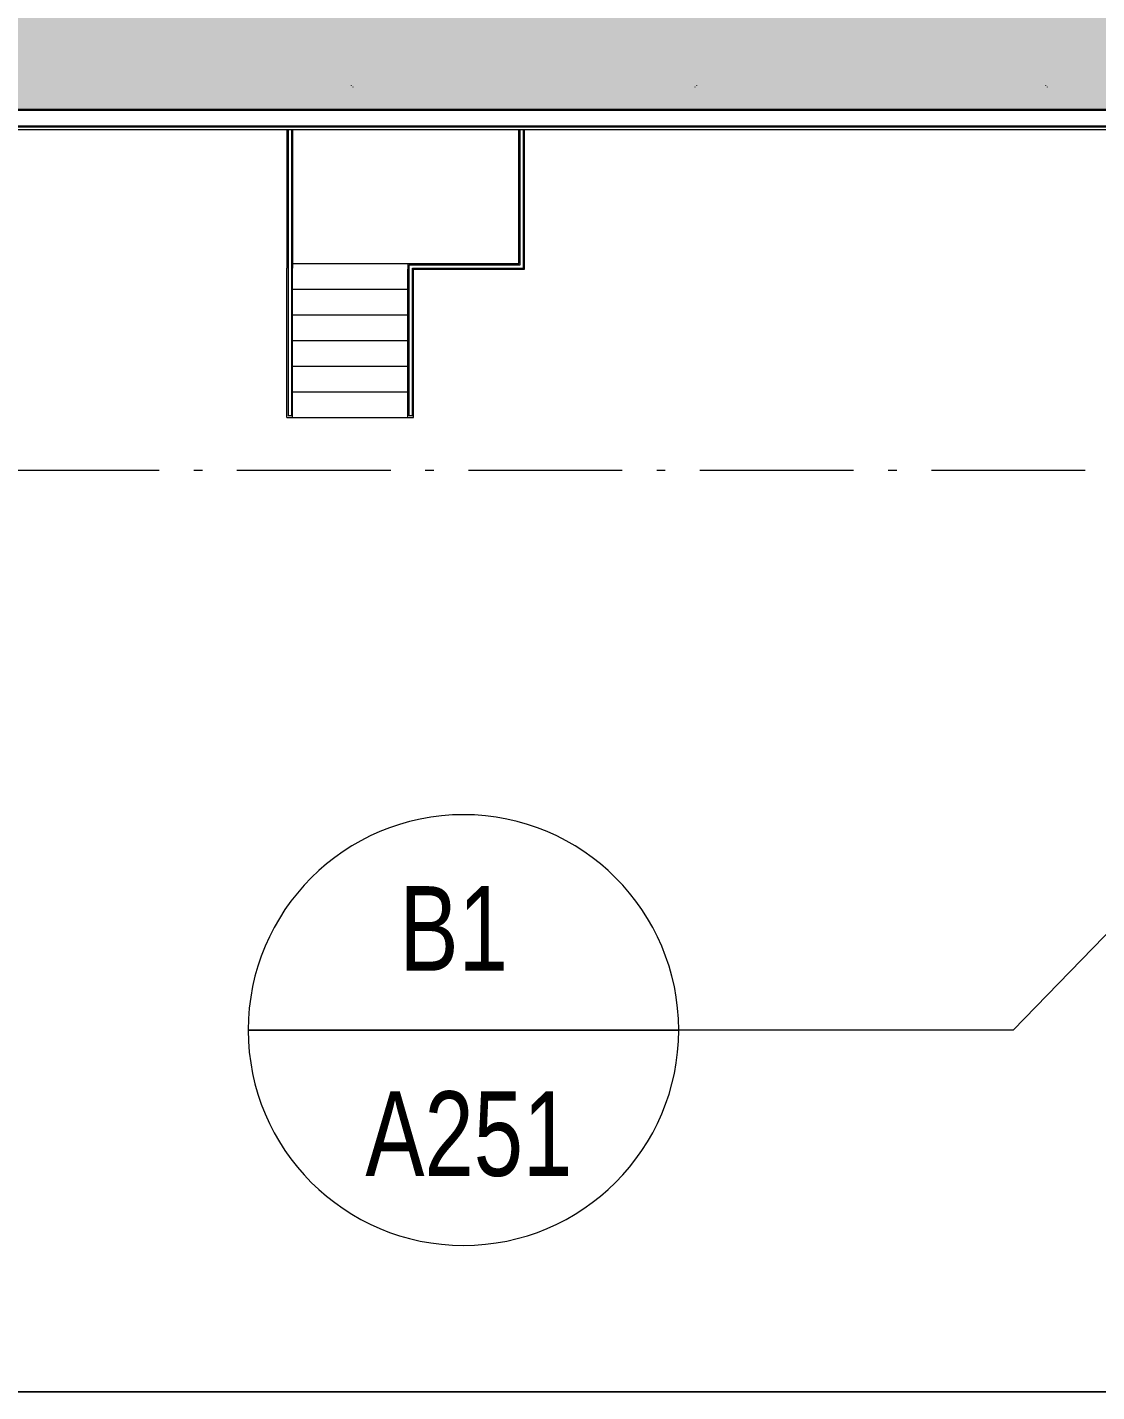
# Model space of a CAD drawing. Header units: metres. Extents: x -55 to 263, y -124 to 62.
# Drawn here: x 71.4 to 83.92, y -75.96 to -59.99 of the extents above; entities that cross this region are included whole.
import ezdxf

# ---------------------------------------------------------------- set-up
doc = ezdxf.new("R2010")
doc.units = ezdxf.units.M
doc.linetypes.add('01_Grid', pattern=[2.61, 1.8, -0.405, 0, -0.405])
for name, color, linetype, lineweight in [('0-1', 7, 'Continuous', 5), ('03EJES-1', 1, '01_Grid', 5), ('13CIVERT-1', 53, 'Continuous', 5), ('14HATCH-1', 10, 'Continuous', 5), ('29NOTAS', 2, 'Continuous', 5), ('29NOTAS-2', 2, 'Continuous', 18), ('46BANQ-1', 53, 'Continuous', 5), ('53BAPS-1', 53, 'Continuous', 5), ('54ESTRUCTURA-2', 9, 'Continuous', 30), ('54ESTRUCTURA-7', 213, 'Continuous', 9), ('54ESTRUCTURA-8', 255, 'Continuous', 9), ('55BARANDAL-1', 53, 'Continuous', 5), ('70LINEA-1', 254, 'Continuous', 5)]:
    doc.layers.add(name, color=color, linetype=linetype, lineweight=lineweight)
doc.styles.add('Arial_2', font='arial.ttf', dxfattribs={"width": 0.75, "height": 0.99})

# ---------------------------------------------------------------- blocks, each defined once
blk = doc.blocks.new('Railing - Railing-7148243-A1 _ A250')
at = {"layer": '55BARANDAL-1'}
for p, q in [((77.173, -62.774), (77.173, -61.196)), ((77.211, -62.812), (77.211, -61.196)), ((75.873, -62.774), (77.173, -62.774)), ((75.873, -64.541), (75.873, -62.774)), ((75.911, -62.812), (77.211, -62.812)), ((75.911, -64.541), (75.911, -62.812)), ((75.911, -64.541), (75.873, -64.541))]:
    blk.add_line(p, q, dxfattribs=at)
blk = doc.blocks.new('Railing - Railing-7148876-A1 _ A250')
at = {"layer": '55BARANDAL-1'}
for p, q in [((74.457, -61.196), (74.457, -62.76)), ((74.495, -61.196), (74.495, -62.76)), ((74.457, -62.76), (74.457, -64.541)), ((74.495, -62.76), (74.495, -64.541)), ((74.495, -64.541), (74.457, -64.541))]:
    blk.add_line(p, q, dxfattribs=at)
blk = doc.blocks.new('22011_AR_rvt-1-A1 _ A250')
at = {"layer": '14HATCH-1'}
h = blk.add_hatch(color=256, dxfattribs=at)
h.paths.add_polyline_path([(194.783, -60.769), (194.791, -60.777), (194.797, -60.812), (194.92, -60.812), (194.926, -60.76), (194.92, -60.725), (194.797, -60.725), (194.791, -60.76)])
h.paths.add_polyline_path([(194.783, -45.715), (194.791, -45.724), (194.797, -45.759), (194.92, -45.759), (194.925, -45.7), (194.92, -45.672), (194.797, -45.672), (194.791, -45.706)])
h.paths.add_polyline_path([(194.783, -38.1), (194.791, -38.109), (194.797, -38.144), (194.92, -38.144), (194.926, -38.091), (194.92, -38.056), (194.797, -38.056), (194.791, -38.091)])
h.paths.add_polyline_path([(194.783, -30.475), (194.791, -30.484), (194.797, -30.519), (194.92, -30.519), (194.926, -30.466), (194.92, -30.432), (194.797, -30.432), (194.791, -30.466), (194.784, -30.474)])
h.paths.add_polyline_path([(194.783, -22.86), (194.792, -22.874), (194.797, -22.904), (194.92, -22.904), (194.924, -22.86), (194.791, -22.86)])
h.paths.add_polyline_path([(-11.898, -22.86), (-12.05, -22.86), (-12.041, -22.869), (-12.036, -22.904), (-11.912, -22.901), (-11.902, -22.864)])
h.paths.add_polyline_path([(-12.05, -60.96), (192.852, -60.96), (192.852, -60.903), (192.884, -60.903), (192.884, -60.96), (193.506, -60.96), (193.506, -60.903), (193.538, -60.903), (193.538, -60.96), (194.93, -60.96), (194.926, -60.82), (194.783, -60.82), (194.783, -60.717), (194.93, -60.717), (194.926, -45.767), (194.783, -45.767), (194.783, -45.664), (194.93, -45.664), (194.926, -38.152), (194.783, -38.152), (194.783, -38.048), (194.93, -38.048), (194.926, -30.527), (194.783, -30.527), (194.783, -30.424), (194.93, -30.424), (194.926, -22.912), (194.783, -22.912), (194.783, -22.86), (-11.898, -22.865), (-11.898, -22.912), (-12.05, -22.912), (-12.05, -60.847)])
h.paths.add_polyline_path([(-12.05, -60.769), (-12.041, -60.777), (-12.036, -60.812), (-11.912, -60.812), (-11.907, -60.777), (-11.898, -60.769), (-11.907, -60.76), (-11.912, -60.725), (-12.036, -60.725), (-12.041, -60.76)])
h.paths.add_polyline_path([(-11.931, -60.82), (-12.05, -60.82), (-12.05, -60.717), (-11.898, -60.717), (-11.898, -60.82), (-11.914, -60.82)])
h.paths.add_polyline_path([(176.78, -53.447), (176.248, -53.441), (176.23, -53.441), (176.23, -25.82), (176.61, -25.826), (177.144, -25.824), (177.33, -25.824), (177.33, -53.441), (176.892, -53.447), (176.804, -53.447)])
h.paths.add_polyline_path([(164.588, -53.447), (164.061, -53.441), (164.038, -53.441), (164.038, -25.82), (164.413, -25.826), (164.952, -25.824), (165.138, -25.824), (165.138, -53.441), (164.7, -53.447), (164.612, -53.447)])
h.paths.add_polyline_path([(152.396, -53.447), (151.869, -53.441), (151.846, -53.441), (151.846, -25.82), (152.221, -25.826), (152.76, -25.824), (152.946, -25.824), (152.946, -53.441), (152.508, -53.447), (152.42, -53.447)])
h.paths.add_polyline_path([(140.204, -53.447), (139.672, -53.441), (139.654, -53.441), (139.654, -25.82), (140.029, -25.826), (140.568, -25.824), (140.754, -25.825), (140.754, -53.441), (140.316, -53.447), (140.228, -53.447)])
h.paths.add_polyline_path([(128.012, -53.447), (127.485, -53.441), (127.462, -53.441), (127.462, -25.82), (127.837, -25.826), (128.376, -25.824), (128.562, -25.825), (128.562, -53.441), (128.124, -53.447), (128.036, -53.447)])
h.paths.add_polyline_path([(115.82, -53.447), (115.288, -53.441), (115.27, -53.441), (115.27, -25.82), (115.645, -25.826), (116.184, -25.824), (116.37, -25.825), (116.37, -53.441), (115.932, -53.447), (115.844, -53.447)])
h.paths.add_polyline_path([(103.628, -53.447), (103.101, -53.441), (103.078, -53.441), (103.078, -25.82), (103.453, -25.826), (103.992, -25.824), (104.178, -25.82), (104.178, -53.441), (103.74, -53.447), (103.652, -53.447)])
h.paths.add_polyline_path([(91.436, -53.447), (90.904, -53.441), (90.886, -53.441), (90.886, -25.82), (91.261, -25.826), (91.8, -25.824), (91.986, -25.825), (91.986, -53.441), (91.548, -53.447), (91.46, -53.447)])
h.paths.add_polyline_path([(79.244, -53.447), (78.712, -53.441), (78.694, -53.441), (78.694, -25.82), (79.069, -25.826), (79.608, -25.824), (79.794, -25.82), (79.794, -53.441), (79.356, -53.447), (79.268, -53.447)])
h.paths.add_polyline_path([(67.052, -53.447), (66.525, -53.441), (66.502, -53.441), (66.502, -25.82), (66.877, -25.826), (67.416, -25.824), (67.602, -25.82), (67.602, -53.441), (67.164, -53.447), (67.076, -53.447)])
h.paths.add_polyline_path([(54.86, -53.447), (54.333, -53.441), (54.31, -53.441), (54.31, -25.82), (54.736, -25.826), (55.224, -25.824), (55.41, -25.826), (55.41, -53.441), (54.972, -53.447), (54.884, -53.447)])
h.paths.add_polyline_path([(42.668, -53.447), (42.141, -53.441), (42.118, -53.441), (42.118, -25.82), (42.528, -25.826), (43.032, -25.824), (43.218, -25.826), (43.218, -53.441), (42.78, -53.447), (42.692, -53.447)])
h.paths.add_polyline_path([(30.476, -53.447), (29.949, -53.441), (29.926, -53.441), (29.926, -25.82), (30.301, -25.826), (30.84, -25.824), (31.026, -25.826), (31.026, -53.441), (30.588, -53.447), (30.5, -53.447)])
h.paths.add_polyline_path([(18.284, -53.447), (17.757, -53.441), (17.734, -53.441), (17.734, -25.82), (18.111, -25.826), (18.648, -25.824), (18.834, -25.826), (18.834, -53.441), (18.396, -53.447), (18.308, -53.447)])
h.paths.add_polyline_path([(6.092, -53.447), (5.565, -53.441), (5.542, -53.441), (5.542, -25.82), (5.917, -25.826), (6.456, -25.824), (6.642, -25.826), (6.642, -53.441), (6.204, -53.447), (6.116, -53.447)])
h.paths.add_polyline_path([(-6.1, -53.447), (-6.632, -53.441), (-6.65, -53.441), (-6.65, -25.82), (-6.275, -25.826), (-5.736, -25.824), (-5.55, -25.822), (-5.55, -53.441), (-5.988, -53.447), (-6.076, -53.447)])
h.paths.add_polyline_path([(-12.05, -53.34), (-12.041, -53.349), (-12.036, -53.384), (-11.912, -53.384), (-11.907, -53.349), (-11.898, -53.34), (-11.907, -53.331), (-11.912, -53.296), (-12.036, -53.296), (-12.041, -53.331)])
h.paths.add_polyline_path([(-11.898, -53.392), (-12.05, -53.392), (-12.05, -53.288), (-11.898, -53.288), (-11.898, -53.384)])
h.paths.add_polyline_path([(194.778, -53.34), (194.787, -53.352), (194.792, -53.384), (194.916, -53.384), (194.921, -53.349), (194.93, -53.34), (194.921, -53.331), (194.916, -53.296), (194.792, -53.296), (194.787, -53.331)])
h.paths.add_polyline_path([(194.787, -53.392), (194.778, -53.392), (194.778, -53.288), (194.93, -53.288), (194.93, -53.392), (194.792, -53.392)])
h.paths.add_polyline_path([(-12.05, -45.715), (-12.041, -45.724), (-12.036, -45.759), (-11.912, -45.759), (-11.907, -45.724), (-11.898, -45.715), (-11.908, -45.7), (-11.912, -45.672), (-12.036, -45.672), (-12.041, -45.706)])
h.paths.add_polyline_path([(-11.907, -45.767), (-12.05, -45.767), (-12.05, -45.664), (-11.898, -45.664), (-11.898, -45.767)])
h.paths.add_polyline_path([(-12.05, -38.1), (-12.041, -38.109), (-12.036, -38.144), (-11.912, -38.144), (-11.907, -38.109), (-11.898, -38.1), (-11.907, -38.091), (-11.912, -38.056), (-12.036, -38.056), (-12.041, -38.091)])
h.paths.add_polyline_path([(-11.907, -38.152), (-12.05, -38.152), (-12.05, -38.048), (-11.898, -38.048), (-11.898, -38.152)])
h.paths.add_polyline_path([(-12.05, -30.475), (-12.041, -30.484), (-12.036, -30.519), (-11.912, -30.519), (-11.907, -30.484), (-11.901, -30.472), (-11.907, -30.466), (-11.912, -30.432), (-12.036, -30.432), (-12.041, -30.466)])
h.paths.add_polyline_path([(-11.898, -30.527), (-12.05, -30.527), (-12.05, -30.424), (-11.898, -30.424), (-11.898, -30.484)])
at = {"layer": '13CIVERT-1'}
for p, q in [((74.443, -61.196), (74.443, -62.813)), ((74.509, -61.196), (74.509, -62.813)), ((77.159, -62.76), (77.159, -61.196)), ((77.225, -62.826), (77.225, -61.196)), ((74.443, -64.56), (74.443, -62.813)), ((74.509, -62.76), (75.859, -62.76)), ((74.509, -62.76), (75.859, -62.76)), ((74.509, -63.06), (74.509, -62.813)), ((75.859, -62.76), (75.859, -62.826)), ((75.859, -62.76), (77.159, -62.76)), ((75.859, -63.06), (75.859, -62.826)), ((75.925, -62.826), (77.225, -62.826)), ((75.925, -64.56), (75.925, -62.826)), ((74.509, -63.36), (74.509, -63.06)), ((74.509, -63.06), (75.859, -63.06)), ((74.509, -63.06), (75.859, -63.06)), ((75.859, -63.36), (75.859, -63.06)), ((74.509, -63.66), (74.509, -63.36)), ((74.509, -63.36), (75.859, -63.36)), ((74.509, -63.36), (75.859, -63.36)), ((75.859, -63.66), (75.859, -63.36)), ((74.509, -63.96), (74.509, -63.66)), ((74.509, -63.66), (75.859, -63.66)), ((74.509, -63.66), (75.859, -63.66)), ((75.859, -63.96), (75.859, -63.66)), ((74.509, -64.26), (74.509, -63.96)), ((74.509, -63.96), (75.859, -63.96)), ((74.509, -63.96), (75.859, -63.96)), ((75.859, -64.26), (75.859, -63.96)), ((74.509, -64.56), (74.509, -64.26)), ((74.509, -64.26), (75.859, -64.26)), ((74.509, -64.26), (75.859, -64.26)), ((75.859, -64.56), (75.859, -64.26)), ((74.443, -64.56), (74.509, -64.56)), ((74.509, -64.56), (75.859, -64.56)), ((74.509, -64.56), (75.859, -64.56)), ((75.859, -64.56), (75.925, -64.56))]:
    blk.add_line(p, q, dxfattribs=at)
at = {"layer": '46BANQ-1'}
for p, q in [((70.172, -75.96), (80.172, -75.96)), ((80.172, -75.96), (90.172, -75.96))]:
    blk.add_line(p, q, dxfattribs=at)
at = {"layer": '53BAPS-1'}
for p, q in [((192.852, -60.962), (-12.05, -60.962)), ((192.852, -61.162), (-12.05, -61.162)), ((192.852, -61.196), (-12.05, -61.196)), ((170.694, -61.15), (12.289, -61.15))]:
    blk.add_line(p, q, dxfattribs=at)
at = {"layer": '54ESTRUCTURA-2'}
blk.add_line((-12.05, -60.96), (192.852, -60.96), dxfattribs=at)
at = {"layer": '70LINEA-1'}
blk.add_line((166.624, -75.96), (16.256, -75.96), dxfattribs=at)
at = {"layer": '55BARANDAL-1'}
for name in ['Railing - Railing-7148876-A1 _ A250', 'Railing - Railing-7148243-A1 _ A250']:
    blk.add_blockref(name, (0, 0), dxfattribs=at)
blk = doc.blocks.new('JP-607 - JP-607-1693083-A1 _ A250')
at = {"layer": '54ESTRUCTURA-7'}
for p, q in [((144.285, -60.676), (144.285, -60.67)), ((144.306, -60.697), (144.306, -60.691))]:
    blk.add_line(p, q, dxfattribs=at)
blk = doc.blocks.new('JP-608 - JP-608-1565149-A1 _ A250')
at = {"layer": '54ESTRUCTURA-7'}
for p, q in [((140.178, -60.691), (140.178, -60.697)), ((140.199, -60.67), (140.199, -60.676))]:
    blk.add_line(p, q, dxfattribs=at)
blk = doc.blocks.new('JP-609 - JP-609-V508-A1 _ A250')
at = {"layer": '54ESTRUCTURA-7'}
for p, q in [((99.581, -60.676), (99.581, -60.67)), ((99.602, -60.697), (99.602, -60.691))]:
    blk.add_line(p, q, dxfattribs=at)
blk = doc.blocks.new('22011_ST_rvt-1-A1 _ A250')
at = {"layer": '54ESTRUCTURA-8'}
for name, p in [('JP-609 - JP-609-V508-A1 _ A250', (-24.384, 0)), ('JP-608 - JP-608-1565149-A1 _ A250', (-60.96, 0)), ('JP-607 - JP-607-1693083-A1 _ A250', (-60.96, 0))]:
    blk.add_blockref(name, p, dxfattribs=at)
blk = doc.blocks.new('Floor Plan - Standard-4426307-A1 _ A250')
at = {"layer": '29NOTAS-2'}
for p, q in [((-0.0056, 0), (0.0056, 0)), ((0.0056, 0), (-0.0056, 0)), ((-0.0056, 0), (0.0056, 0))]:
    blk.add_line(p, q, dxfattribs=at)
for start, end in [(360, 180), (180, 360)]:
    blk.add_arc((0, 0), 0.0056, start, end, dxfattribs=at)

msp = doc.modelspace()

# ---------------------------------------------------------------- linework, layer by layer
at = {"layer": '03EJES-1'}
for p, q in [((258.002, -60.96), (-50.456, -60.96)), ((-48.093, -65.177), (92.594, -65.177))]:
    msp.add_line(p, q, dxfattribs=at)
at = {"layer": '29NOTAS'}
for p, q in [((84.646, -69.975), (82.943, -71.728)), ((82.943, -71.728), (79.029, -71.728))]:
    msp.add_line(p, q, dxfattribs=at)

# ---------------------------------------------------------------- block references
at = {"layer": '0-1'}
for name in ['22011_AR_rvt-1-A1 _ A250', '22011_ST_rvt-1-A1 _ A250']:
    msp.add_blockref(name, (0, 0), dxfattribs=at)
at = {"layer": '29NOTAS-2', "xscale": 449.9999999999996, "yscale": 449.9999999999996, "zscale": 449.9999999999996}
msp.add_blockref('Floor Plan - Standard-4426307-A1 _ A250', (76.509, -71.728), dxfattribs=at)

# ---------------------------------------------------------------- texts
at = {"layer": '29NOTAS', "char_height": 0.99, "attachment_point": 1, "style": 'Arial_2'}
for s, insert, width in [('B1', (75.76, -70.044), 1.48813), ('A251', (75.361, -72.445), 2.84098)]:
    msp.add_mtext(s, dxfattribs=dict(at, insert=insert, width=width))

doc.saveas('drawing.dxf')
